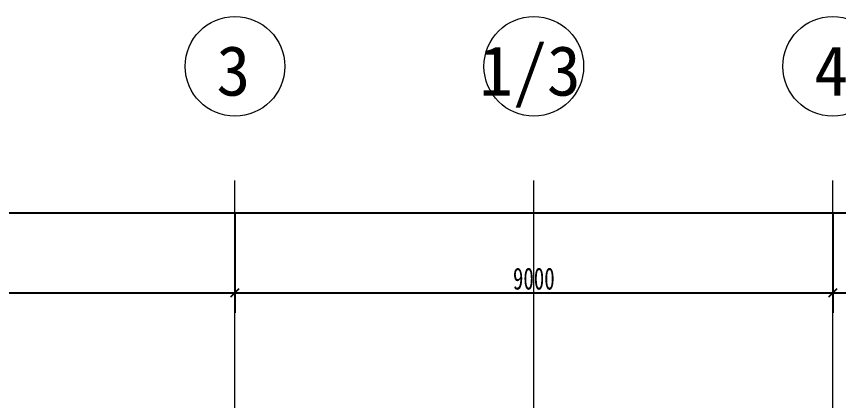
# Model space of a CAD drawing. Header units: millimetres. Extents: x 124696 to 347024, y 412631 to 564609.
# Drawn here: x 150883 to 163260, y 558834 to 564609 of the extents above; entities that cross this region are included whole.
import ezdxf

# ---------------------------------------------------------------- set-up
doc = ezdxf.new("R2010")
doc.units = ezdxf.units.MM
doc.header["$LTSCALE"] = 1500
doc.header["$MEASUREMENT"] = 0
doc.linetypes.add('二层平面图$0$轴网线_12_3_3_3 mm', pattern=[21, 12, -3, 3, -3])
doc.layers.add('0-建筑底图', color=7, linetype='Continuous')
for name, color, linetype, lineweight in [('二层平面图$0$A-ANNO-AXIS-TEXT', 7, 'Continuous', 15), ('二层平面图$0$ANNO-DIMS', 3, 'Continuous', 15), ('二层平面图$0$ANNO-DOTE-1', 10, '二层平面图$0$轴网线_12_3_3_3 mm', 15)]:
    doc.layers.add(name, color=color, linetype=linetype, lineweight=lineweight)
doc.styles.add('二层平面图$0$黑体_3', font='simhei.ttf', dxfattribs={"height": 750})
doc.styles.add('二层平面图$0$黑体_5', font='simhei.ttf', dxfattribs={"width": 0.7, "height": 330})
doc.dimstyles.new('二层平面图$0$直线_2_2mm_黑体_引线_文字在上', dxfattribs={"dimscale": 304.8, "dimtxt": 412.811453, "dimasz": 0.393701, "dimexe": 0.984252, "dimexo": 0.0625, "dimgap": 0.147638, "dimtad": 1, "dimdec": 0, "dimzin": 0, "dimdsep": 46, "dimtxsty": '二层平面图$0$黑体_5', "dimblk1": '二层平面图$0$_Oblique', "dimblk2": '二层平面图$0$_Oblique', "dimsah": 1, "dimcen": 0.09, "dimazin": 0, "dimtfac": 1, "dimtdec": 4, "dimtix": 1, "dimtmove": 0, "dimatfit": 3, "dimfxl": 3.937008, "dimfxlon": 1, "dimtvp": 1, "dimtolj": 1, "dimtzin": 0, "dimarcsym": 2})

# ---------------------------------------------------------------- blocks, each defined once
blk = doc.blocks.new('二层平面图$0$轴网 - 10mm圆_主轴号-315064-104-2F')
at = {"layer": '二层平面图$0$A-ANNO-AXIS-TEXT'}
blk.add_circle((0, 0), 5, dxfattribs=at)
blk = doc.blocks.new('二层平面图$0$_Oblique')
at = {"color": 0, "linetype": 'ByBlock', "lineweight": -2}
blk.add_line((-0.5, -0.5), (0.5, 0.5), dxfattribs=at)
blk = doc.blocks.new('*D2250')
at = {"layer": '二层平面图$0$ANNO-DIMS', "color": 0, "lineweight": -2, "transparency": 16777216}
for p, q in [((0, 105282), (0, 103802)), ((9000, 105282), (9000, 103802)), ((0, 104102), (9000, 104102))]:
    blk.add_line(p, q, dxfattribs=at)
at = {"layer": '二层平面图$0$ANNO-DIMS', "color": 0, "lineweight": -2, "transparency": 16777216, "xscale": 120, "yscale": 120, "zscale": 120, "rotation": 180}
blk.add_blockref('二层平面图$0$_Oblique', (0, 104102), dxfattribs=at)
at = {"layer": '二层平面图$0$ANNO-DIMS', "color": 0, "lineweight": -2, "transparency": 16777216, "xscale": 120, "yscale": 120, "zscale": 120}
blk.add_blockref('二层平面图$0$_Oblique', (9000, 104102), dxfattribs=at)
at = {"layer": '二层平面图$0$ANNO-DIMS', "color": 0, "transparency": 16777216, "insert": (4500, 104313), "char_height": 330, "width": 806.42, "attachment_point": 5, "style": '二层平面图$0$黑体_5'}
blk.add_mtext('\\A1;9000', dxfattribs=at)
blk = doc.blocks.new('*D2251')
at = {"layer": '二层平面图$0$ANNO-DIMS', "color": 0, "lineweight": -2, "transparency": 16777216}
for p, q in [((9000, 105282), (9000, 103802)), ((18000, 105282), (18000, 103802)), ((9000, 104102), (18000, 104102))]:
    blk.add_line(p, q, dxfattribs=at)
at = {"layer": '二层平面图$0$ANNO-DIMS', "color": 0, "lineweight": -2, "transparency": 16777216, "xscale": 120, "yscale": 120, "zscale": 120, "rotation": 180}
blk.add_blockref('二层平面图$0$_Oblique', (9000, 104102), dxfattribs=at)
at = {"layer": '二层平面图$0$ANNO-DIMS', "color": 0, "lineweight": -2, "transparency": 16777216, "xscale": 120, "yscale": 120, "zscale": 120}
blk.add_blockref('二层平面图$0$_Oblique', (18000, 104102), dxfattribs=at)
at = {"layer": '二层平面图$0$ANNO-DIMS', "color": 0, "transparency": 16777216, "insert": (13500, 104313), "char_height": 330, "width": 806.42, "attachment_point": 5, "style": '二层平面图$0$黑体_5'}
blk.add_mtext('\\A1;9000', dxfattribs=at)
blk = doc.blocks.new('*D2252')
at = {"layer": '二层平面图$0$ANNO-DIMS', "color": 0, "lineweight": -2, "transparency": 16777216}
for p, q in [((18000, 105282), (18000, 103802)), ((27000, 105282), (27000, 103802)), ((18000, 104102), (27000, 104102))]:
    blk.add_line(p, q, dxfattribs=at)
at = {"layer": '二层平面图$0$ANNO-DIMS', "color": 0, "lineweight": -2, "transparency": 16777216, "xscale": 120, "yscale": 120, "zscale": 120, "rotation": 180}
blk.add_blockref('二层平面图$0$_Oblique', (18000, 104102), dxfattribs=at)
at = {"layer": '二层平面图$0$ANNO-DIMS', "color": 0, "lineweight": -2, "transparency": 16777216, "xscale": 120, "yscale": 120, "zscale": 120}
blk.add_blockref('二层平面图$0$_Oblique', (27000, 104102), dxfattribs=at)
at = {"layer": '二层平面图$0$ANNO-DIMS', "color": 0, "transparency": 16777216, "insert": (22500, 104313), "char_height": 330, "width": 806.42, "attachment_point": 5, "style": '二层平面图$0$黑体_5'}
blk.add_mtext('\\A1;9000', dxfattribs=at)
blk = doc.blocks.new('*D2276')
at = {"layer": '二层平面图$0$ANNO-DIMS', "color": 0, "lineweight": -2, "transparency": 16777216}
for p, q in [((-6000, 106482), (-6000, 105002)), ((94500, 106482), (94500, 105002)), ((-6000, 105302), (94500, 105302))]:
    blk.add_line(p, q, dxfattribs=at)
at = {"layer": '二层平面图$0$ANNO-DIMS', "color": 0, "lineweight": -2, "transparency": 16777216, "xscale": 120, "yscale": 120, "zscale": 120, "rotation": 180}
blk.add_blockref('二层平面图$0$_Oblique', (-6000, 105302), dxfattribs=at)
at = {"layer": '二层平面图$0$ANNO-DIMS', "color": 0, "lineweight": -2, "transparency": 16777216, "xscale": 120, "yscale": 120, "zscale": 120}
blk.add_blockref('二层平面图$0$_Oblique', (94500, 105302), dxfattribs=at)
at = {"layer": '二层平面图$0$ANNO-DIMS', "color": 0, "transparency": 16777216, "insert": (44250, 105513), "char_height": 330, "width": 1209.63, "attachment_point": 5, "style": '二层平面图$0$黑体_5'}
blk.add_mtext('\\A1;100500', dxfattribs=at)
blk = doc.blocks.new('二层平面图')
at = {"layer": '二层平面图$0$ANNO-DOTE-1', "color": 8}
for p, q in [((9000, -6710.3), (9000, 106757.2)), ((13500, -6710.3), (13500, 106757.2)), ((18000, -6710.3), (18000, 106757.2))]:
    blk.add_line(p, q, dxfattribs=at)
at = {"layer": '二层平面图$0$A-ANNO-AXIS-TEXT', "color": 8, "xscale": 149.9999999999999, "yscale": 149.9999999999999, "zscale": 149.9999999999999}
for p in [(9000, 107507.2), (13500, 107507.2), (18000, 107507.2)]:
    blk.add_blockref('二层平面图$0$轴网 - 10mm圆_主轴号-315064-104-2F', p, dxfattribs=at)
at = {"layer": '二层平面图$0$A-ANNO-AXIS-TEXT', "color": 8, "char_height": 750, "attachment_point": 1, "style": '二层平面图$0$黑体_3'}
for s, insert, width in [('1/3', (12676.7, 107816.4), 1984.177), ('\\f黑体|b0|i0|c134|p49|;3', (8722, 107816.4), 661.392), ('\\f黑体|b0|i0|c134|p49|;4', (17722, 107816.4), 661.392)]:
    blk.add_mtext(s, dxfattribs=dict(at, insert=insert, width=width))
at = {"layer": '二层平面图$0$ANNO-DIMS', "color": 8}
for base, p1, p2, override, picture, middle in [((94500, 105301.5), (-6000, 106501.5), (94500, 106501.5), {"dimpost": '<>', "dimfxl": 100500}, '*D2276', (44250, 105513.4)), ((9000, 104101.5), (0, 105301.5), (9000, 105301.5), {"dimpost": '<>', "dimfxl": 9000}, '*D2250', (4500, 104313.4)), ((18000, 104101.5), (9000, 105301.5), (18000, 105301.5), {"dimpost": '<>', "dimfxl": 9000}, '*D2251', (13500, 104313.4)), ((27000, 104101.5), (18000, 105301.5), (27000, 105301.5), {"dimpost": '<>', "dimfxl": 9000}, '*D2252', (22500, 104313.4))]:
    dim = blk.add_linear_dim(base=base, p1=p1, p2=p2, dimstyle='二层平面图$0$直线_2_2mm_黑体_引线_文字在上', override=override, dxfattribs=at)
    dim.commit()
    dim.dimension.update_dxf_attribs({"geometry": picture, "text_midpoint": middle})

msp = doc.modelspace()

# ---------------------------------------------------------------- block references
at = {"layer": '0-建筑底图'}
msp.add_blockref('二层平面图', (145172, 456352), dxfattribs=at)

doc.saveas('drawing.dxf')
